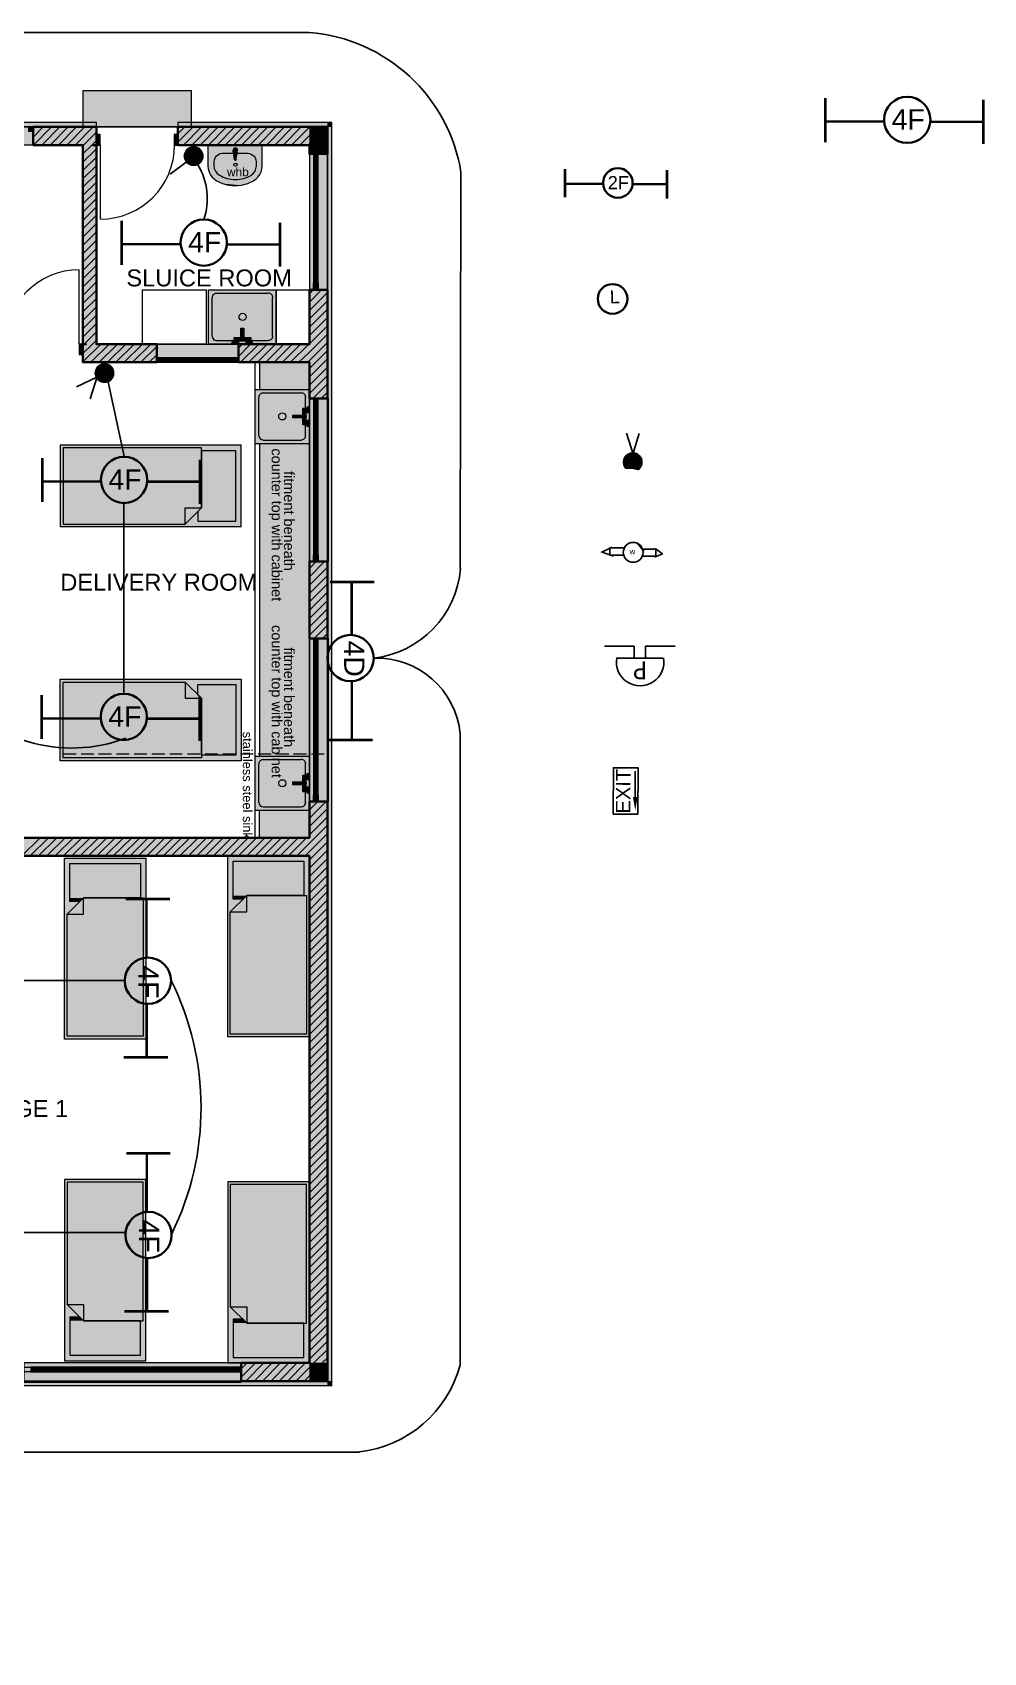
# Model space of a CAD drawing. Header units: millimetres. Extents: x 0 to 72213, y -495 to 58962.
# Drawn here: x 51200 to 72213, y 23092 to 58900 of the extents above; entities that cross this region are included whole.
import ezdxf

# ---------------------------------------------------------------- set-up
doc = ezdxf.new("R2010")
doc.units = ezdxf.units.MM
doc.header["$MEASUREMENT"] = 0
doc.layers.add('PDF_Geometry', color=7, linetype='Continuous', true_color=0xfd8379)
doc.layers.add('PDF_Solid Fills', color=7, linetype='Continuous', true_color=0xffffff)
doc.layers.add('PDF_Text', color=7, linetype='Continuous')
doc.styles.add('PDF Arial-BoldMT', font='arial.ttf')
doc.styles.add('PDF Ebrima', font='ebrima.ttf')
doc.styles.add('PDF TimesNewRomanPSMT', font='arial.ttf')

# ---------------------------------------------------------------- blocks, each defined once
blk = doc.blocks.new('4F')
at = {"layer": 'PDF_Geometry', "color": 1, "lineweight": 40}
for points in [[(0, -457), (0, 514)], [(3492, -495), (3492, 476)], [(2318, 0), (3492, -6)]]:
    blk.add_lwpolyline(points, dxfattribs=at)
at = {"layer": 'PDF_Geometry', "color": 1, "lineweight": 35}
blk.add_lwpolyline([(1295, 0), (0, 0)], dxfattribs=at)
blk.add_circle((1807, 35), 511, dxfattribs=at)
at = {"layer": 'PDF_Text', "color": 1, "insert": (1463, 46), "char_height": 448.7, "attachment_point": 4, "style": 'PDF TimesNewRomanPSMT'}
blk.add_mtext('4F', dxfattribs=at)
blk = doc.blocks.new('FF')
at = {"layer": 'PDF_Geometry', "color": 1, "lineweight": 40}
for points in [[(-2254, -286), (-2254, 337)], [(-762, 6), (0, 0)], [(0, -317), (0, 311)]]:
    blk.add_lwpolyline(points, dxfattribs=at)
at = {"layer": 'PDF_Geometry', "color": 1, "lineweight": 35}
blk.add_lwpolyline([(-1416, 6), (-2254, 6)], dxfattribs=at)
blk.add_circle((-1089, 29), 327, dxfattribs=at)
at = {"layer": 'PDF_Text', "color": 1, "insert": (-1313, 35), "char_height": 289.4, "attachment_point": 4, "style": 'PDF TimesNewRomanPSMT'}
blk.add_mtext('2F', dxfattribs=at)
blk = doc.blocks.new('L')
blk.add_line((0, 0), (0, 0))
at = {"layer": 'PDF_Geometry', "color": 1, "lineweight": 35}
blk.add_circle((0, 0), 327, dxfattribs=at)
at = {"layer": 'PDF_Text', "color": 1, "insert": (-63, 45), "char_height": 289, "attachment_point": 4, "rotation": 1.468, "style": 'PDF TimesNewRomanPSMT'}
blk.add_mtext('L', dxfattribs=at)
blk = doc.blocks.new('TT')
at = {"layer": 'PDF_Geometry', "color": 1, "lineweight": 25}
for points in [[(32, -44), (-121, 419)], [(25, -44), (159, 413)]]:
    blk.add_lwpolyline(points, dxfattribs=at)
at = {"layer": 'PDF_Solid Fills', "color": 1, "transparency": 33554559}
for points in [[(0, 0), (83, -6), (-38, -6)], [(38, 0), (0, 0), (83, -6)], [(-197, -178), (241, -222), (-203, -222)], [(241, -222), (-203, -222), (241, -260)], [(-203, -222), (241, -260), (-197, -260)], [(-190, -140), (241, -178), (-197, -178)], [(241, -178), (-197, -178), (241, -222)], [(241, -260), (-197, -260), (229, -298)], [(-197, -260), (229, -298), (-190, -298)], [(-171, -102), (229, -140), (-190, -140)], [(229, -140), (-190, -140), (241, -178)], [(229, -298), (-190, -298), (210, -337)], [(-190, -298), (210, -337), (-171, -337)], [(-146, -70), (210, -102), (-171, -102)], [(210, -102), (-171, -102), (229, -140)], [(210, -337), (-171, -337), (184, -368)], [(-171, -337), (184, -368), (-146, -368)], [(184, -368), (-171, -337), (152, -400)], [(-114, -44), (184, -70), (-146, -70)], [(184, -70), (-146, -70), (210, -102)], [(-76, -19), (152, -44), (-114, -44)], [(152, -44), (-114, -44), (184, -70)], [(-38, -6), (121, -19), (-76, -19)], [(121, -19), (-76, -19), (152, -44)], [(83, -6), (-38, -6), (121, -19)]]:
    blk.add_solid(points, dxfattribs=at)
blk = doc.blocks.new('NJIA')
at = {"layer": 'PDF_Geometry', "color": 1, "lineweight": 25}
for points in [[(-708, 10), (-435, -86)], [(-695, 3), (-460, 111)], [(-206, -60), (-518, -60), (-518, 98), (-219, 98)], [(92, 213), (232, 35), (232, 67), (498, 67), (498, -86), (200, -86)], [(486, 86), (645, -35), (473, -105)], [(498, -86), (498, 54)]]:
    blk.add_lwpolyline(points, dxfattribs=at)
blk.add_circle((0, 0), 219, dxfattribs=at)
at = {"layer": 'PDF_Text', "color": 1, "insert": (-78, 16), "char_height": 122, "attachment_point": 4, "style": 'PDF TimesNewRomanPSMT'}
blk.add_mtext('w', dxfattribs=at)
blk = doc.blocks.new('PP')
at = {"layer": 'PDF_Geometry', "color": 1, "lineweight": 25}
for points in [[(0, -260), (0, 0), (-654, 0)], [(254, -260), (254, 0), (908, 0)], [(635, -260), (-387, -260)]]:
    blk.add_lwpolyline(points, dxfattribs=at)
blk.add_arc((132, -351), 524, 169.6234, 10.3766, dxfattribs=at)
at = {"layer": 'PDF_Text', "color": 1, "insert": (287, -531), "char_height": 400, "attachment_point": 4, "rotation": 180, "style": 'PDF Ebrima'}
blk.add_mtext('P', dxfattribs=at)
blk = doc.blocks.new('EXIT')
at = {"layer": 'PDF_Geometry', "color": 1, "lineweight": 25}
blk.add_lwpolyline([(-6, -1022), (0, 0), (546, 0), (540, -1022)], close=True, dxfattribs=at)
at = {"layer": 'PDF_Geometry', "color": 3, "lineweight": 25}
blk.add_lwpolyline([(483, -648), (483, -76)], dxfattribs=at)
at = {"layer": 'PDF_Solid Fills', "color": 3, "transparency": 33554559}
blk.add_solid([(533, -648), (483, -946), (432, -648)], dxfattribs=at)
at = {"layer": 'PDF_Text', "color": 3, "insert": (213, -1013), "char_height": 319, "attachment_point": 4, "rotation": 89.6373, "style": 'PDF TimesNewRomanPSMT'}
blk.add_mtext('EXIT', dxfattribs=at)

msp = doc.modelspace()

# ---------------------------------------------------------------- linework, layer by layer
at = {"layer": 'PDF_Geometry', "color": 1, "lineweight": 25}
for points in [[(57312, 58899), (33766, 58899)], [(54714, 56124), (54245, 55769)], [(60664, 55807), (60652, 47050)], [(52625, 51279), (52175, 51070)], [(52625, 51266), (52473, 50803)], [(52860, 51241), (53235, 49501)], [(53222, 48523), (53222, 44288)], [(47114, 37945), (53267, 37945)], [(47025, 32376), (53267, 32376)], [(58423, 27524), (46231, 27524)]]:
    msp.add_lwpolyline(points, dxfattribs=at)
at = {"layer": 'PDF_Geometry', "color": 123, "lineweight": 18, "true_color": 0x70cdbd}
for points in [[(52314, 57610), (52314, 56810), (54714, 56810), (54714, 57610)], [(7192, 56810), (7192, 29093), (18990, 29093), (18990, 23092), (27791, 23092), (27791, 29093), (57718, 29093), (57718, 56810)]]:
    msp.add_lwpolyline(points, close=True, dxfattribs=at)
at = {"layer": 'PDF_Geometry', "color": 251, "lineweight": 18, "true_color": 0x696969}
for points in [[(7192, 56911), (7091, 56911), (7091, 44205), (7192, 44205), (7192, 56810), (52613, 56810), (52613, 56911)], [(57718, 28998), (57813, 28998), (57813, 56810), (57813, 56911), (54416, 56911), (54416, 56810), (57718, 56810), (57718, 29093), (27302, 29093), (27302, 28998)]]:
    msp.add_lwpolyline(points, close=True, dxfattribs=at)
at = {"layer": 'PDF_Geometry', "color": 7, "lineweight": 13}
for points in [[(51216, 56410), (50009, 56410), (50009, 56715), (50009, 56810), (50009, 56715), (50111, 56715), (50111, 56810), (50009, 56810), (51216, 56810), (51114, 56810), (51114, 56715), (51216, 56715), (51216, 56810), (51216, 56715)], [(57318, 56213), (57318, 53210), (57413, 53210), (57515, 53210), (57413, 53210), (57413, 53362), (57515, 53362), (57515, 53210), (57718, 53210), (57718, 56213), (57515, 56213), (57413, 56213)], [(57413, 56213), (57413, 56061), (57515, 56061), (57515, 56213)], [(57413, 55210), (57413, 55038), (57515, 55038), (57515, 55210), (57515, 55388), (57413, 55388)], [(57413, 54213), (57413, 54073), (57515, 54073), (57515, 54213), (57515, 54346), (57413, 54346)], [(55038, 52009), (53635, 52009), (53635, 53210), (55038, 53210)], [(56588, 53210), (57318, 53210), (57318, 52009), (56588, 52009)], [(53946, 52009), (55749, 52009), (55749, 51711), (55749, 51609), (55749, 51711), (55546, 51711), (55546, 51609), (55749, 51609), (53946, 51609), (54149, 51609), (54149, 51711), (53946, 51711), (53946, 51609), (53946, 51711)], [(54899, 51711), (54797, 51711), (54797, 51609), (54899, 51609)], [(57318, 50809), (57318, 47209), (57413, 47209), (57515, 47209), (57413, 47209), (57413, 47355), (57515, 47355), (57515, 47209), (57718, 47209), (57718, 50809), (57515, 50809), (57413, 50809)], [(57413, 50809), (57413, 50657), (57515, 50657), (57515, 50809)], [(57413, 49609), (57413, 49431), (57515, 49431), (57515, 49609), (57515, 49781), (57413, 49781)], [(57413, 48409), (57413, 48282), (57515, 48282), (57515, 48409), (57515, 48530), (57413, 48530)], [(57318, 45507), (57318, 41900), (57413, 41900), (57515, 41900), (57413, 41900), (57413, 42053), (57515, 42053), (57515, 41900), (57718, 41900), (57718, 45507), (57515, 45507), (57413, 45507)], [(57413, 45507), (57413, 45355), (57515, 45355), (57515, 45507)], [(57413, 44307), (57413, 44129), (57515, 44129), (57515, 44307), (57515, 44479), (57413, 44479)], [(57413, 43107), (57413, 42980), (57515, 42980), (57515, 43107), (57515, 43228), (57413, 43228)], [(55813, 29499), (51012, 29499), (51012, 29398), (51012, 29296), (51012, 29398), (51165, 29398), (51165, 29296), (51012, 29296), (51012, 29093), (55813, 29093), (55813, 29296), (55813, 29398)], [(52613, 29398), (52486, 29398), (52486, 29296), (52613, 29296), (52740, 29296), (52740, 29398)], [(54213, 29398), (54041, 29398), (54041, 29296), (54213, 29296), (54391, 29296), (54391, 29398)], [(55813, 29398), (55667, 29398), (55667, 29296), (55813, 29296)]]:
    msp.add_lwpolyline(points, close=True, dxfattribs=at)
at = {"layer": 'PDF_Geometry', "color": 7, "lineweight": 35}
for points in [[(52613, 56810), (52536, 56810), (52613, 56810), (52613, 56645), (52613, 56810), (51216, 56810), (51216, 56715), (51216, 56410), (52314, 56410), (52314, 52009), (52384, 52009), (52314, 52009), (52384, 52009)], [(52613, 56410), (52613, 56645), (52613, 56410), (52613, 56645), (52613, 56810), (52536, 56810)], [(57718, 56213), (57718, 56810), (57318, 56810), (54416, 56810), (54416, 56645), (54416, 56810), (54486, 56810), (54416, 56810)], [(54486, 56410), (54416, 56410), (54416, 56645), (54416, 56810), (54486, 56810)], [(57718, 56315), (57718, 56213), (57515, 56213), (57413, 56213), (57318, 56213), (57318, 56410), (54416, 56410), (54416, 56645), (54416, 56410), (54486, 56410), (54416, 56410)], [(52314, 51609), (52384, 51609), (52314, 51609), (52314, 51781), (52314, 51609), (53946, 51609), (53946, 51711), (53946, 52009), (52613, 52009), (52613, 56410), (52536, 56410), (52613, 56410), (52536, 56410)], [(57718, 53108), (57718, 53210), (57515, 53210), (57413, 53210), (57318, 53210), (57318, 52009), (55749, 52009), (55749, 51711), (55749, 51609), (57318, 51609), (57318, 50809), (57413, 50809), (57515, 50809), (57718, 50809), (57718, 50911)], [(57718, 50809), (57718, 53210)], [(52314, 52009), (52314, 51781), (52314, 52009), (52314, 51781), (52314, 51609), (52384, 51609)], [(57718, 47107), (57718, 47209), (57515, 47209), (57413, 47209), (57318, 47209), (57318, 45507), (57413, 45507), (57515, 45507), (57718, 45507), (57718, 45602)], [(57718, 45507), (57718, 47209)], [(57718, 41805), (57718, 41900), (57515, 41900), (57413, 41900), (57318, 41900), (57318, 41100), (49012, 41100), (49012, 41500), (48784, 41500), (49012, 41500), (49012, 41431), (49012, 41500)], [(55813, 29093), (57318, 29093), (57718, 29093), (57718, 41900)], [(45310, 40700), (45387, 40700), (45310, 40700), (45310, 40935), (45310, 40700), (57318, 40700), (57318, 29499), (55813, 29499), (55813, 29398), (55813, 29296), (55813, 29093), (55915, 29093)]]:
    msp.add_lwpolyline(points, dxfattribs=at)
at = {"layer": 'PDF_Geometry', "lineweight": 9}
for points in [[(51216, 56581), (51438, 56810)], [(51216, 56765), (51254, 56810)], [(51222, 56410), (51622, 56810)], [(51406, 56410), (51806, 56810)], [(51590, 56410), (51990, 56810)], [(51774, 56410), (52175, 56810)], [(51959, 56410), (52359, 56810)], [(52143, 56410), (52543, 56810)], [(52314, 56397), (52327, 56410), (52613, 56696)], [(54416, 56473), (54753, 56810)], [(54416, 56658), (54568, 56810)], [(54537, 56410), (54937, 56810)], [(54721, 56410), (55121, 56810)], [(54905, 56410), (55305, 56810)], [(55089, 56410), (55489, 56810)], [(55273, 56410), (55673, 56810)], [(55457, 56410), (55857, 56810)], [(55642, 56410), (56042, 56810)], [(55819, 56410), (56219, 56810)], [(56003, 56410), (56404, 56810)], [(56188, 56410), (56588, 56810)], [(56372, 56410), (56772, 56810)], [(56556, 56410), (56956, 56810)], [(56740, 56410), (57140, 56810)], [(57324, 56810), (57318, 56804), (56924, 56410)], [(57508, 56810), (57318, 56619), (57108, 56410)], [(57693, 56810), (57318, 56435), (57292, 56410)], [(57318, 56251), (57477, 56410), (57718, 56651)], [(52314, 56213), (52511, 56410), (52613, 56511)], [(52314, 56029), (52613, 56327)], [(57464, 56213), (57661, 56410), (57718, 56467)], [(57648, 56213), (57718, 56283)], [(52314, 55845), (52613, 56143)], [(52314, 55661), (52613, 55959)], [(52314, 55476), (52613, 55775)], [(52314, 55292), (52613, 55591)], [(52314, 55108), (52613, 55407)], [(52314, 54924), (52613, 55229)], [(52314, 54740), (52613, 55045)], [(52314, 54556), (52613, 54860)], [(52314, 54372), (52613, 54676)], [(52314, 54187), (52613, 54492)], [(52314, 54003), (52613, 54308)], [(52314, 53819), (52613, 54124)], [(52314, 53635), (52613, 53940)], [(52314, 53451), (52613, 53756)], [(52314, 53267), (52613, 53571)], [(52314, 53089), (52613, 53387)], [(52314, 52905), (52613, 53203)], [(52314, 52721), (52613, 53019)], [(57318, 52936), (57585, 53210)], [(57318, 53121), (57400, 53210)], [(57318, 52752), (57718, 53152)], [(52314, 52536), (52613, 52835)], [(52314, 52352), (52613, 52651)], [(57318, 52568), (57718, 52968)], [(57318, 52384), (57718, 52784)], [(52314, 52168), (52613, 52467)], [(52314, 51984), (52340, 52009), (52613, 52282)], [(57318, 52200), (57718, 52600)], [(57318, 52016), (57718, 52416)], [(52314, 51800), (52524, 52009), (52613, 52098)], [(52314, 51616), (52708, 52009)], [(52492, 51609), (52892, 52009)], [(52676, 51609), (53076, 52009)], [(52860, 51609), (53260, 52009)], [(53044, 51609), (53444, 52009)], [(53229, 51609), (53629, 52009)], [(53413, 51609), (53813, 52009)], [(53597, 51609), (53946, 51959)], [(55749, 51736), (56016, 52009)], [(55749, 51921), (55832, 52009)], [(55800, 51609), (56200, 52009)], [(55984, 51609), (56384, 52009)], [(56169, 51609), (56569, 52009)], [(56353, 51609), (56753, 52009)], [(56537, 51609), (56937, 52009)], [(56721, 51609), (57121, 52009)], [(56905, 51609), (57305, 52009)], [(57089, 51609), (57318, 51832), (57718, 52232)], [(57273, 51609), (57318, 51647), (57718, 52048)], [(53781, 51609), (53946, 51774)], [(57318, 51470), (57718, 51870)], [(57318, 51286), (57718, 51686)], [(57318, 51101), (57718, 51501)], [(57318, 50917), (57718, 51317)], [(57394, 50809), (57718, 51133)], [(57578, 50809), (57718, 50949)], [(57318, 46866), (57654, 47209)], [(57318, 47050), (57470, 47209)], [(57318, 46682), (57718, 47082)], [(57318, 46498), (57718, 46898)], [(57318, 46314), (57718, 46714)], [(57318, 46129), (57718, 46530)], [(57318, 45945), (57718, 46345)], [(57318, 45761), (57718, 46161)], [(57318, 45577), (57718, 45977)], [(57426, 45507), (57718, 45799)], [(57610, 45507), (57718, 45615)], [(57318, 41532), (57686, 41900)], [(57318, 41716), (57502, 41900)], [(57318, 41900), (57318, 41900)], [(57318, 41348), (57718, 41748)], [(57318, 41164), (57718, 41564)], [(57038, 40700), (57318, 40980), (57718, 41380)], [(57223, 40700), (57318, 40796), (57718, 41196)], [(50968, 40700), (51368, 41100)], [(51152, 40700), (51552, 41100)], [(51336, 40700), (51736, 41100)], [(51520, 40700), (51921, 41100)], [(51705, 40700), (52105, 41100)], [(51889, 40700), (52289, 41100)], [(52073, 40700), (52473, 41100)], [(52257, 40700), (52657, 41100)], [(52441, 40700), (52841, 41100)], [(52625, 40700), (53025, 41100)], [(52810, 40700), (53210, 41100)], [(52987, 40700), (53394, 41100)], [(53171, 40700), (53571, 41100)], [(53356, 40700), (53756, 41100)], [(53540, 40700), (53940, 41100)], [(53724, 40700), (54124, 41100)], [(53908, 40700), (54308, 41100)], [(54092, 40700), (54492, 41100)], [(54276, 40700), (54676, 41100)], [(54460, 40700), (54860, 41100)], [(54645, 40700), (55045, 41100)], [(54829, 40700), (55229, 41100)], [(55013, 40700), (55413, 41100)], [(55197, 40700), (55597, 41100)], [(55381, 40700), (55781, 41100)], [(55565, 40700), (55965, 41100)], [(55749, 40700), (56150, 41100)], [(55934, 40700), (56334, 41100)], [(56118, 40700), (56518, 41100)], [(56302, 40700), (56702, 41100)], [(56486, 40700), (56886, 41100)], [(56670, 40700), (57070, 41100)], [(56854, 40700), (57254, 41100)], [(57318, 40611), (57718, 41011)], [(57318, 40427), (57718, 40827)], [(57318, 40243), (57718, 40643)], [(57318, 40059), (57718, 40459)], [(57318, 39875), (57718, 40275)], [(57318, 39691), (57718, 40091)], [(57318, 39507), (57718, 39913)], [(57318, 39322), (57718, 39729)], [(57318, 39145), (57718, 39545)], [(57318, 38961), (57718, 39361)], [(57318, 38776), (57718, 39176)], [(57318, 38592), (57718, 38992)], [(57318, 38408), (57718, 38808)], [(57318, 38224), (57718, 38624)], [(57318, 38040), (57718, 38440)], [(57318, 37856), (57718, 38256)], [(57318, 37671), (57718, 38072)], [(57318, 37487), (57718, 37887)], [(57318, 37303), (57718, 37703)], [(57318, 37119), (57718, 37519)], [(57318, 36935), (57718, 37335)], [(57318, 36751), (57718, 37151)], [(57318, 36567), (57718, 36967)], [(57318, 36382), (57718, 36783)], [(57318, 36198), (57718, 36598)], [(57318, 36014), (57718, 36414)], [(57318, 35830), (57718, 36230)], [(57318, 35646), (57718, 36046)], [(57318, 35462), (57718, 35862)], [(57318, 35278), (57718, 35678)], [(57318, 35093), (57718, 35493)], [(57318, 34909), (57718, 35309)], [(57318, 34725), (57718, 35125)], [(57318, 34541), (57718, 34941)], [(57318, 34357), (57718, 34757)], [(57318, 34173), (57718, 34573)], [(57318, 33989), (57718, 34389)], [(57318, 33804), (57718, 34204)], [(57318, 33620), (57718, 34020)], [(57318, 33436), (57718, 33843)], [(57318, 33252), (57718, 33658)], [(57318, 33074), (57718, 33474)], [(57318, 32890), (57718, 33290)], [(57318, 32706), (57718, 33106)], [(57318, 32522), (57718, 32922)], [(57318, 32338), (57718, 32738)], [(57318, 32153), (57718, 32554)], [(57318, 31969), (57718, 32369)], [(57318, 31785), (57718, 32185)], [(57318, 31601), (57718, 32001)], [(57318, 31417), (57718, 31817)], [(57318, 31233), (57718, 31633)], [(57318, 31049), (57718, 31449)], [(57318, 30864), (57718, 31264)], [(57318, 30680), (57718, 31080)], [(57318, 30496), (57718, 30896)], [(57318, 30312), (57718, 30712)], [(57318, 30128), (57718, 30528)], [(57318, 29944), (57718, 30344)], [(57318, 29760), (57718, 30160)], [(57718, 29791), (57419, 29499), (57369, 29442), (57318, 29391), (57019, 29093)], [(57318, 29575), (57718, 29975)], [(55813, 29182), (56130, 29499)], [(55813, 29366), (55946, 29499)], [(55915, 29093), (56315, 29499)], [(56099, 29093), (56499, 29499)], [(56283, 29093), (56683, 29499)], [(56467, 29093), (56867, 29499)], [(56651, 29093), (57051, 29499)], [(56835, 29093), (57235, 29499)], [(57718, 29607), (57604, 29499), (57458, 29353), (57318, 29207), (57204, 29093)], [(57718, 29423), (57553, 29258), (57388, 29093)], [(57718, 29239), (57642, 29169), (57572, 29093)]]:
    msp.add_lwpolyline(points, dxfattribs=at)
at = {"layer": 'PDF_Geometry', "color": 30, "lineweight": 20, "true_color": 0xff6600}
for points in [[(52613, 56410), (52695, 56410), (52695, 56645), (52613, 56645)], [(54416, 56645), (54333, 56645), (54333, 56410), (54416, 56410)], [(52314, 52009), (52232, 52009), (52232, 51781), (52314, 51781)]]:
    msp.add_lwpolyline(points, close=True, dxfattribs=at)
at = {"layer": 'PDF_Geometry', "color": 30, "lineweight": 18, "true_color": 0xff6600}
for points in [[(52695, 56410), (52695, 54772)], [(52232, 52009), (52232, 53648)]]:
    msp.add_lwpolyline(points, dxfattribs=at)
at = {"layer": 'PDF_Geometry', "color": 39, "lineweight": 13, "true_color": 0x563838}
for points in [[(55076, 55953), (55083, 55883), (55102, 55819), (55127, 55762), (55165, 55705), (55216, 55661), (55267, 55622), (55400, 55559), (55534, 55521), (55680, 55508), (55819, 55521), (55959, 55559), (56086, 55622), (56143, 55661), (56188, 55705), (56226, 55762), (56257, 55819), (56270, 55883), (56277, 55953), (56277, 56410), (55076, 56410)], [(55089, 53210), (56588, 53210), (56588, 52009), (55089, 52009)], [(51813, 47977), (55813, 47977), (55813, 49774), (51813, 49774)], [(51876, 48034), (54575, 48034), (54937, 48396), (54937, 49717), (51876, 49717)], [(54937, 48396), (54854, 48314), (54854, 48098), (55692, 48098), (55692, 49654), (54937, 49654)], [(51813, 42802), (51813, 44606), (55813, 44606), (55813, 42802)], [(51876, 42866), (51876, 44542), (54575, 44542), (54937, 44186), (54937, 42866)], [(54937, 42923), (54937, 44186), (54854, 44263), (54854, 44485), (55692, 44485), (55692, 42923)], [(53705, 36649), (51908, 36649), (51908, 40650), (53705, 40650)], [(53584, 39773), (52327, 39773), (52244, 39691), (52028, 39691), (52028, 40535), (53584, 40535)], [(57318, 36700), (55515, 36700), (55515, 40700), (57318, 40700)], [(57197, 39824), (55934, 39824), (55857, 39742), (55635, 39742), (55635, 40580), (57197, 40580)], [(53648, 36713), (51965, 36713), (51965, 39411), (52327, 39773), (53648, 39773)], [(57254, 36763), (55572, 36763), (55572, 39462), (55934, 39824), (57254, 39824)], [(51908, 33550), (51908, 29544), (53705, 29544), (53705, 33550)], [(51965, 33487), (51965, 30788), (52327, 30426), (53648, 30426), (53648, 33487)], [(55515, 33500), (55515, 29499), (57318, 29499), (57318, 33500)], [(55572, 33436), (55572, 30737), (55934, 30376), (57254, 30376), (57254, 33436)], [(52327, 30426), (52244, 30509), (52028, 30509), (52028, 29664), (53584, 29664), (53584, 30426)], [(55934, 30376), (55857, 30458), (55635, 30458), (55635, 29614), (57197, 29614), (57197, 30376)]]:
    msp.add_lwpolyline(points, close=True, dxfattribs=at)
for points in [[(56029, 55743), (56080, 55781), (56118, 55832), (56137, 55889), (56150, 55953), (56150, 56048), (56143, 56080), (56130, 56118), (56111, 56150), (56080, 56175), (56048, 56194), (56003, 56213), (55965, 56226), (55915, 56226), (55438, 56226), (55394, 56226), (55349, 56213), (55311, 56194), (55280, 56175), (55248, 56150), (55229, 56118), (55216, 56080), (55210, 56048), (55210, 55953), (55216, 55889), (55241, 55832), (55280, 55781), (55330, 55743)], [(55629, 56296), (55635, 56213)], [(55654, 56219), (55654, 56245), (55705, 56245), (55705, 56219)], [(55718, 56213), (55730, 56296)], [(55642, 56194), (55654, 56086)], [(55699, 56086), (55711, 56194)], [(55165, 53032), (55165, 52187)], [(56410, 53127), (55267, 53127)], [(56505, 52187), (56505, 53032)], [(55807, 52162), (55807, 52365), (55870, 52365), (55870, 52263), (55870, 52238), (55870, 52162)], [(55819, 52175), (55819, 52302), (55857, 52302), (55857, 52175)], [(55267, 52092), (56410, 52092)], [(55876, 52155), (56023, 52155), (56023, 52060), (56054, 52060), (56054, 52009), (55921, 52009), (55921, 52060), (55953, 52060), (55953, 52079), (55718, 52079), (55718, 52060), (55756, 52060), (55756, 52009), (55616, 52009), (55616, 52060), (55654, 52060), (55654, 52155), (55794, 52155)], [(55718, 52079), (55654, 52079)], [(55718, 52060), (55654, 52060)], [(55953, 52079), (56023, 52079)], [(55953, 52060), (56023, 52060)], [(57318, 49806), (56118, 49806), (56118, 51006), (57318, 51006), (57318, 51609)], [(56213, 51609), (56213, 51006)], [(57134, 50930), (56296, 50930)], [(57318, 41100), (57318, 41704), (57318, 42904), (57318, 46339), (57318, 49806), (57318, 51006)], [(56194, 50828), (56194, 49990)], [(57172, 50447), (57172, 50593), (57267, 50593), (57267, 50625), (57318, 50625), (57318, 50492), (57267, 50492), (57267, 50524), (57242, 50524), (57242, 50295), (57267, 50295), (57267, 50327), (57318, 50327), (57318, 50187), (57267, 50187), (57267, 50225), (57172, 50225), (57172, 50365)], [(57235, 49990), (57235, 50828)], [(57242, 50524), (57242, 50593)], [(57267, 50524), (57267, 50593)], [(57159, 50378), (56956, 50378), (56956, 50441), (57058, 50441), (57083, 50441), (57159, 50441)], [(57153, 50390), (57019, 50390), (57019, 50428), (57153, 50428)], [(57242, 50295), (57242, 50225)], [(57267, 50295), (57267, 50225)], [(56213, 49806), (56213, 46339), (56213, 42904)], [(56296, 49889), (57134, 49889)], [(54575, 48034), (54575, 48396), (54937, 48396)], [(54575, 44542), (54575, 44186), (54937, 44186)], [(57318, 41704), (56118, 41704), (56118, 42904), (57318, 42904)], [(56194, 42726), (56194, 41881)], [(57134, 42821), (56296, 42821)], [(57235, 41881), (57235, 42726)], [(57159, 42269), (56956, 42269), (56956, 42339), (57058, 42339), (57083, 42339), (57159, 42339)], [(57153, 42281), (57019, 42281), (57019, 42326), (57153, 42326)], [(57172, 42345), (57172, 42485), (57267, 42485), (57267, 42523), (57318, 42523), (57318, 42383), (57267, 42383), (57267, 42421), (57242, 42421), (57242, 42186), (57267, 42186), (57267, 42224), (57318, 42224), (57318, 42085), (57267, 42085), (57267, 42116), (57172, 42116), (57172, 42262)], [(57242, 42421), (57242, 42485)], [(57267, 42421), (57267, 42485)], [(57242, 42186), (57242, 42116)], [(57267, 42186), (57267, 42116)], [(56213, 41100), (56213, 41704)], [(56296, 41786), (57134, 41786)], [(51965, 39411), (52327, 39411), (52327, 39773)], [(55572, 39462), (55934, 39462), (55934, 39824)], [(51965, 30788), (52327, 30788), (52327, 30426)], [(55572, 30737), (55934, 30737), (55934, 30376)]]:
    msp.add_lwpolyline(points, dxfattribs=at)
for points in [[(55733, 56301, 0.413989), (55685, 56349, 0.413989), (55637, 56301)], [(55644, 56221, 0.122849), (55650, 56202, 0.25551), (55685, 56184, 0.256099), (55720, 56203)], [(55825, 52275, 0.14689), (55822, 52262, 0.147918), (55825, 52250)], [(55862, 52250, 0.147893), (55866, 52262, 0.14689), (55862, 52275)], [(57057, 50396, 0.147893), (57069, 50392, 0.148459), (57082, 50396)], [(57057, 42287, 0.147893), (57069, 42283, 0.148459), (57082, 42287)]]:
    msp.add_lwpolyline(points, format="xyb", dxfattribs=at)
at = {"layer": 'PDF_Geometry', "color": 7, "lineweight": 0, "true_color": 0xffffff}
for points in [[(57464, 56213, 102, 102, 0), (57464, 56061, 102, 102, 0), (57464, 55388, 102, 102, 0), (57464, 55210, 102, 102, 0), (57464, 55038, 102, 102, 0), (57464, 54346, 102, 102, 0), (57464, 54213, 102, 102, 0), (57464, 54073, 102, 102, 0), (57464, 53362, 0, 0, 0)], [(57464, 50809, 102, 102, 0), (57464, 50657, 102, 102, 0), (57464, 49781, 102, 102, 0), (57464, 49609, 102, 102, 0), (57464, 49431, 102, 102, 0), (57464, 48530, 102, 102, 0), (57464, 48409, 102, 102, 0), (57464, 48282, 102, 102, 0), (57464, 47355, 0, 0, 0)], [(57464, 45507, 102, 102, 0), (57464, 45355, 102, 102, 0), (57464, 44479, 102, 102, 0), (57464, 44307, 102, 102, 0), (57464, 44129, 102, 102, 0), (57464, 43228, 102, 102, 0), (57464, 43107, 102, 102, 0), (57464, 42980, 102, 102, 0), (57464, 42053, 0, 0, 0)], [(55813, 29347, 102, 102, 0), (55667, 29347, 102, 102, 0), (54391, 29347, 102, 102, 0), (54213, 29347, 102, 102, 0), (54041, 29347, 102, 102, 0), (52740, 29347, 102, 102, 0), (52613, 29347, 102, 102, 0), (52486, 29347, 102, 102, 0), (51165, 29347, 0, 0, 0)]]:
    msp.add_lwpolyline(points, format="xyseb", dxfattribs=at)
at = {"layer": 'PDF_Geometry', "color": 7, "lineweight": 13}
for points in [[(57718, 56213), (57718, 56315)], [(57413, 56061), (57413, 55388)], [(57515, 55388), (57515, 56061)], [(57413, 55038), (57413, 54346)], [(57515, 54346), (57515, 55038)], [(57413, 54073), (57413, 53362)], [(57515, 53362), (57515, 54073)], [(57718, 53210), (57718, 53108)], [(54797, 51711), (54149, 51711)], [(54149, 51609), (54797, 51609)], [(55546, 51711), (54899, 51711)], [(54899, 51609), (55546, 51609)], [(56118, 41081), (56118, 51609)], [(57718, 50809), (57718, 50911)], [(57413, 50657), (57413, 49781)], [(57515, 49781), (57515, 50657)], [(57413, 49431), (57413, 48530)], [(57515, 48530), (57515, 49431)], [(57413, 48282), (57413, 47355)], [(57515, 47355), (57515, 48282)], [(57718, 47209), (57718, 47107)], [(57718, 45507), (57718, 45602)], [(57413, 45355), (57413, 44479)], [(57515, 44479), (57515, 45355)], [(57413, 44129), (57413, 43228)], [(57515, 43228), (57515, 44129)], [(57413, 42980), (57413, 42053)], [(57515, 42053), (57515, 42980)], [(57718, 41900), (57718, 41805)], [(52486, 29398), (51165, 29398)], [(54041, 29398), (52740, 29398)], [(55667, 29398), (54391, 29398)], [(51165, 29296), (52486, 29296)], [(52740, 29296), (54041, 29296)], [(54391, 29296), (55667, 29296)], [(55813, 29093), (55915, 29093)]]:
    msp.add_lwpolyline(points, dxfattribs=at)
at = {"layer": 'PDF_Geometry', "color": 1, "lineweight": 40}
for points in [[(53178, 53762), (53178, 54734)], [(56670, 53724), (56670, 54695)], [(55495, 54219), (56670, 54213)], [(51419, 48523), (51419, 49489)], [(54905, 48479), (54905, 49450)], [(53737, 48974), (54905, 48974)], [(58753, 46752), (57781, 46752)], [(58258, 45577), (58258, 46752)], [(51406, 43285), (51406, 44250)], [(54899, 43240), (54899, 44212)], [(53724, 43736), (54899, 43736)], [(58715, 43259), (57743, 43259)], [(53267, 39748), (54238, 39748)], [(53718, 37430), (53718, 36255)], [(53222, 36255), (54194, 36255)], [(53279, 34128), (54245, 34128)], [(53730, 31811), (53730, 30636)], [(53235, 30636), (54206, 30636)]]:
    msp.add_lwpolyline(points, dxfattribs=at)
at = {"layer": 'PDF_Geometry', "color": 1, "lineweight": 35}
for points in [[(54473, 54219), (53178, 54219)], [(52714, 48974), (51419, 48974)], [(58258, 44555), (58258, 43259)], [(52702, 43736), (51406, 43736)], [(53718, 38453), (53718, 39748)], [(53730, 32833), (53730, 34128)]]:
    msp.add_lwpolyline(points, dxfattribs=at)
at = {"layer": 'PDF_Geometry', "color": 7, "lineweight": 0, "true_color": 0xffffff, "const_width": 102}
msp.add_lwpolyline([(55546, 51660), (54899, 51660), (54797, 51660), (54149, 51660)], dxfattribs=at)
at = {"layer": 'PDF_Geometry', "color": 251, "lineweight": 18, "true_color": 0x696969}
for points in [[(57718, 50809), (57718, 47209)], [(57743, 47209), (57743, 50809)], [(57718, 45507), (57718, 41900)], [(57743, 41900), (57743, 45507)], [(55813, 29093), (51012, 29093)], [(51012, 29067), (55813, 29067)]]:
    msp.add_lwpolyline(points, dxfattribs=at)
at = {"layer": 'PDF_Geometry', "color": 1, "lineweight": 25}
for points in [[(60652, 43392, 0.395522), (58743, 45071, 0.35713), (60657, 47054)], [(60652, 43386), (60652, 29448, -0.307304), (58422, 27529)]]:
    msp.add_lwpolyline(points, format="xyb", dxfattribs=at)
at = {"layer": 'PDF_Geometry', "color": 23, "lineweight": 13, "true_color": 0xbf8080}
for points in [[(51882, 42955), (52168, 42955)], [(52276, 42955), (52556, 42955)], [(52663, 42955), (52949, 42955)], [(53057, 42955), (53337, 42955)], [(53451, 42955), (53730, 42955)], [(53838, 42955), (54124, 42955)], [(54232, 42955), (54511, 42955)], [(54626, 42955), (54905, 42955)], [(55013, 42955), (55299, 42955)], [(55407, 42955), (55686, 42955)], [(55794, 42955), (56080, 42955)], [(56188, 42955), (56473, 42955)], [(56581, 42955), (56861, 42955)], [(56969, 42955), (57254, 42955)], [(57362, 42955), (57642, 42955)]]:
    msp.add_lwpolyline(points, dxfattribs=at)
at = {"layer": 'PDF_Geometry', "color": 39, "lineweight": 13, "true_color": 0x563838}
for centre, radius in [((55685, 55977), 34.9), ((55844, 52612), 79.4), ((55844, 52135), 47.6), ((56720, 50414), 79.4), ((57203, 50414), 47.6), ((56720, 42305), 79.4), ((57203, 42305), 47.6)]:
    msp.add_circle(centre, radius, dxfattribs=at)
at = {"layer": 'PDF_Geometry', "color": 1, "lineweight": 35}
for centre in [(54984, 54254), (53225, 49009), (58229, 45072), (53219, 43771), (53752, 37941), (53765, 32322)]:
    msp.add_circle(centre, 511, dxfattribs=at)
at = {"layer": 'PDF_Geometry', "color": 1, "lineweight": 25}
for centre, radius, start, end in [((57023, 55219), 3692, 9.1515, 85.4462), ((53645, 55232), 1419, 340.7239, 31.3884), ((52066, 46446), 3362, 216.3757, 290.907), ((48611, 35136), 6315, 333.7921, 26.4496)]:
    msp.add_arc(centre, radius, start, end, dxfattribs=at)
at = {"layer": 'PDF_Geometry', "color": 30, "lineweight": 18, "true_color": 0xff6600}
for centre, start, end in [((52701, 56415), 270, 360), ((52235, 52013), 90, 180)]:
    msp.add_arc(centre, 1641, start, end, dxfattribs=at)
at = {"layer": 'PDF_Geometry', "color": 39, "lineweight": 13, "true_color": 0x563838}
for centre, radius, start, end in [((55685, 56225), 28.6, 180.0605, 269.9395), ((55683, 56223), 28.6, 270.0664, 359.9336), ((55683, 56223), 41.3, 326.8591, 354.8179), ((55683, 56096), 22.2, 187.1058, 270.016), ((55685, 56098), 22.2, 269.9724, 352.9138), ((55685, 56358), 708, 240.3479, 269.9341), ((55683, 56356), 708, 270.0728, 299.6508), ((55270, 53035), 98.4, 89.9798, 180.0202), ((56415, 53037), 98.4, 359.9451, 90.0549), ((55270, 52190), 98.4, 180.0222, 269.9778), ((55837, 52135), 47.6, 132.0285, 147.7712), ((55844, 52135), 47.6, 32.7556, 47.4448), ((56415, 52193), 98.4, 269.9836, 0.0164), ((56301, 50834), 98.4, 89.9836, 180.0164), ((57139, 50834), 98.4, 359.9451, 90.0549), ((57067, 50412), 22.2, 90.0248, 123.6752), ((57069, 50414), 22.2, 56.3707, 90.1484), ((57203, 50408), 54, 123.4592, 137.3399), ((57200, 50412), 47.6, 222.1213, 237.0621), ((56299, 49993), 98.4, 180.0222, 269.9778), ((57139, 49995), 98.4, 269.9836, 0.0164), ((56299, 42729), 98.4, 89.9798, 180.0163), ((57139, 42731), 98.4, 359.9451, 90.0549), ((57069, 42305), 22.2, 90.0332, 123.6837), ((57067, 42304), 22.2, 56.362, 90.1447), ((57200, 42304), 53.9, 123.4533, 137.3504), ((57200, 42304), 47.6, 222.1213, 237.0621), ((56299, 41885), 98.4, 180.0222, 269.9778), ((57139, 41886), 98.4, 269.9836, 0.0164)]:
    msp.add_arc(centre, radius, start, end, dxfattribs=at)
at = {"layer": 'PDF_Solid Fills', "transparency": 33554559}
for points in [[(52314, 57610), (52314, 56810), (54714, 57610)], [(52314, 56810), (54714, 57610), (54714, 56810)], [(7192, 56810), (52613, 56810), (7192, 56911)], [(52613, 56810), (7192, 56911), (52613, 56911)], [(50009, 56810), (50009, 56410), (51216, 56810)], [(50009, 56410), (51216, 56810), (51216, 56410)], [(51216, 56810), (51216, 56715), (51114, 56810)], [(51216, 56715), (51114, 56810), (51114, 56715)], [(51216, 56810), (51216, 56410), (52613, 56810)], [(51216, 56410), (52613, 56810), (52613, 56410)], [(52613, 56410), (52613, 56645), (52695, 56410)], [(52613, 56645), (52695, 56410), (52695, 56645)], [(54416, 56645), (54416, 56410), (54333, 56645)], [(54416, 56410), (54333, 56645), (54333, 56410)], [(57718, 56911), (54416, 56911), (57718, 56810)], [(54416, 56911), (57718, 56810), (54416, 56810)], [(54416, 56810), (54416, 56410), (57318, 56810)], [(54416, 56410), (57318, 56810), (57318, 56410)], [(57318, 56410), (57718, 56810), (57718, 56410)], [(57318, 56410), (57318, 56810), (57718, 56810)], [(57718, 56911), (57813, 56911), (57718, 56810)], [(57813, 56911), (57718, 56810), (57813, 56810)], [(57813, 29093), (57813, 56810), (57718, 29093)], [(57813, 56810), (57718, 29093), (57718, 56810)], [(52314, 56410), (52314, 52009), (52613, 56410)], [(52314, 52009), (52613, 56410), (52613, 52009)], [(56277, 56410), (55076, 56410), (56277, 55953)], [(55076, 56410), (56277, 55953), (55076, 55953)], [(55642, 56334), (55730, 56296), (55629, 56296)], [(55730, 56296), (55629, 56296), (55718, 56213)], [(55629, 56296), (55718, 56213), (55635, 56213)], [(55680, 56346), (55711, 56334), (55642, 56334)], [(55711, 56334), (55642, 56334), (55730, 56296)], [(57318, 56410), (57318, 56213), (57718, 56410)], [(57318, 56213), (57718, 56410), (57718, 56213)], [(56277, 55953), (55076, 55953), (56270, 55883)], [(55076, 55953), (56270, 55883), (55083, 55883)], [(56270, 55883), (55083, 55883), (56257, 55819)], [(55083, 55883), (56257, 55819), (55102, 55819)], [(55718, 56213), (55635, 56213), (55711, 56194)], [(55635, 56213), (55711, 56194), (55642, 56194)], [(55711, 56194), (55642, 56194), (55699, 56086)], [(55642, 56194), (55699, 56086), (55654, 56086)], [(55654, 56086), (55661, 56073), (55692, 56073)], [(55654, 56086), (55699, 56086), (55692, 56073)], [(55661, 56073), (55692, 56073), (55680, 56067)], [(57718, 56213), (57318, 56213), (57718, 53210)], [(57318, 56213), (57718, 53210), (57318, 53210)], [(56257, 55819), (55102, 55819), (56226, 55762)], [(55102, 55819), (56226, 55762), (55127, 55762)], [(56226, 55762), (55127, 55762), (56188, 55705)], [(55127, 55762), (56188, 55705), (55165, 55705)], [(56188, 55705), (55165, 55705), (56143, 55661)], [(55165, 55705), (56143, 55661), (55216, 55661)], [(56143, 55661), (55216, 55661), (56086, 55622)], [(55216, 55661), (56086, 55622), (55267, 55622)], [(56086, 55622), (55267, 55622), (55959, 55559)], [(55267, 55622), (55959, 55559), (55400, 55559)], [(55400, 55559), (55534, 55521), (55819, 55521)], [(55400, 55559), (55959, 55559), (55819, 55521)], [(55534, 55521), (55819, 55521), (55680, 55508)], [(57515, 53210), (57413, 53210), (57515, 53362)], [(57413, 53210), (57515, 53362), (57413, 53362)], [(55089, 53210), (55089, 52009), (56588, 53210)], [(55089, 52009), (56588, 53210), (56588, 52009)], [(57318, 50809), (57718, 50809), (57318, 53210)], [(57718, 50809), (57318, 53210), (57718, 53210)], [(55870, 52365), (55807, 52365), (55870, 52263)], [(55807, 52365), (55870, 52263), (55807, 52263)], [(52314, 52009), (52314, 51781), (52232, 52009)], [(52314, 51781), (52232, 52009), (52232, 51781)], [(52314, 52009), (52314, 51609), (53946, 52009)], [(52314, 51609), (53946, 52009), (53946, 51609)], [(55749, 51609), (55749, 52009), (53946, 51609)], [(55749, 52009), (53946, 51609), (53946, 52009)], [(55756, 52060), (55616, 52060), (55756, 52009)], [(55616, 52060), (55756, 52009), (55616, 52009)], [(56023, 52155), (55654, 52155), (56023, 52079)], [(55654, 52155), (56023, 52079), (55654, 52079)], [(55718, 52079), (55654, 52079), (55718, 52060)], [(55654, 52079), (55718, 52060), (55654, 52060)], [(55749, 51609), (57318, 51609), (55749, 52009)], [(57318, 51609), (55749, 52009), (57318, 52009)], [(55807, 52162), (55876, 52155), (55794, 52155)], [(55870, 52263), (55807, 52263), (55870, 52238)], [(55807, 52263), (55870, 52238), (55807, 52238)], [(55870, 52238), (55807, 52238), (55870, 52162)], [(55807, 52238), (55870, 52162), (55807, 52162)], [(55870, 52162), (55807, 52162), (55876, 52155)], [(56054, 52060), (55921, 52060), (56054, 52009)], [(55921, 52060), (56054, 52009), (55921, 52009)], [(56023, 52079), (55953, 52079), (56023, 52060)], [(55953, 52079), (56023, 52060), (55953, 52060)], [(53946, 51609), (53946, 51711), (54149, 51609)], [(53946, 51711), (54149, 51609), (54149, 51711)], [(55749, 51711), (55749, 51609), (55546, 51711)], [(55749, 51609), (55546, 51711), (55546, 51609)], [(56213, 51609), (57318, 51609), (56213, 51006)], [(57318, 51609), (56213, 51006), (57318, 51006)], [(56118, 49806), (57318, 49806), (56118, 51006)], [(57318, 49806), (56118, 51006), (57318, 51006)], [(57318, 50593), (57172, 50593), (57318, 50524)], [(57172, 50593), (57318, 50524), (57172, 50524)], [(57242, 50524), (57172, 50524), (57242, 50447)], [(57172, 50524), (57242, 50447), (57172, 50447)], [(57318, 50625), (57267, 50625), (57318, 50593)], [(57267, 50625), (57318, 50593), (57267, 50593)], [(57318, 50524), (57267, 50524), (57318, 50492)], [(57267, 50524), (57318, 50492), (57267, 50492)], [(57718, 50809), (57318, 50809), (57718, 47209)], [(57318, 50809), (57718, 47209), (57318, 47209)], [(57718, 50809), (57718, 47209), (57743, 50809)], [(57718, 47209), (57743, 50809), (57743, 47209)], [(57242, 50441), (56956, 50441), (57242, 50378)], [(56956, 50441), (57242, 50378), (56956, 50378)], [(57172, 50447), (57242, 50441), (57159, 50441)], [(57242, 50378), (57159, 50378), (57242, 50365)], [(57159, 50378), (57242, 50365), (57172, 50365)], [(57242, 50447), (57172, 50447), (57242, 50441)], [(57242, 50365), (57172, 50365), (57242, 50295)], [(57172, 50365), (57242, 50295), (57172, 50295)], [(57318, 50295), (57172, 50295), (57318, 50225)], [(57172, 50295), (57318, 50225), (57172, 50225)], [(57318, 50327), (57267, 50327), (57318, 50295)], [(57267, 50327), (57318, 50295), (57267, 50295)], [(57318, 50225), (57267, 50225), (57318, 50187)], [(57267, 50225), (57318, 50187), (57267, 50187)], [(51813, 49774), (55813, 49774), (51813, 47977)], [(55813, 49774), (51813, 47977), (55813, 47977)], [(56213, 49806), (57318, 49806), (56213, 46339)], [(57318, 49806), (56213, 46339), (57318, 46339)], [(54937, 49717), (51876, 49717), (54937, 48396)], [(51876, 49717), (54937, 48396), (51876, 48396)], [(55692, 49654), (54937, 49654), (55692, 48396)], [(54937, 49654), (55692, 48396), (54937, 48396)], [(54937, 48396), (51876, 48396), (54575, 48034)], [(51876, 48396), (54575, 48034), (51876, 48034)], [(54937, 48396), (55692, 48314), (54854, 48314)], [(55692, 48396), (54937, 48396), (55692, 48314)], [(55692, 48314), (54854, 48314), (55692, 48098)], [(54854, 48314), (55692, 48098), (54854, 48098)], [(57515, 47209), (57413, 47209), (57515, 47355)], [(57413, 47209), (57515, 47355), (57413, 47355)], [(57718, 47209), (57318, 47209), (57718, 45507)], [(57318, 47209), (57718, 45507), (57318, 45507)], [(56213, 42904), (56213, 46339), (57318, 42904)], [(56213, 46339), (57318, 42904), (57318, 46339)], [(57718, 45507), (57318, 45507), (57718, 41900)], [(57318, 45507), (57718, 41900), (57318, 41900)], [(57718, 45507), (57718, 41900), (57743, 45507)], [(57718, 41900), (57743, 45507), (57743, 41900)], [(51813, 42802), (55813, 42802), (51813, 44606)], [(55813, 42802), (51813, 44606), (55813, 44606)], [(54575, 44542), (51876, 44542), (54937, 44186)], [(51876, 44542), (54937, 44186), (51876, 44186)], [(55692, 44485), (54854, 44485), (55692, 44263)], [(54854, 44485), (55692, 44263), (54854, 44263)], [(54937, 44186), (51876, 44186), (54937, 42866)], [(51876, 44186), (54937, 42866), (51876, 42866)], [(55692, 44263), (54854, 44263), (55692, 44186)], [(54854, 44263), (55692, 44186), (54937, 44186)], [(55692, 44186), (54937, 44186), (55692, 42923)], [(54937, 44186), (55692, 42923), (54937, 42923)], [(56118, 41704), (57318, 41704), (56118, 42904)], [(57318, 41704), (56118, 42904), (57318, 42904)], [(57242, 42339), (56956, 42339), (57242, 42269)], [(56956, 42339), (57242, 42269), (56956, 42269)], [(57172, 42345), (57242, 42339), (57159, 42339)], [(57242, 42269), (57159, 42269), (57242, 42262)], [(57159, 42269), (57242, 42262), (57172, 42262)], [(57318, 42485), (57172, 42485), (57318, 42421)], [(57172, 42485), (57318, 42421), (57172, 42421)], [(57242, 42421), (57172, 42421), (57242, 42345)], [(57172, 42421), (57242, 42345), (57172, 42345)], [(57242, 42345), (57172, 42345), (57242, 42339)], [(57242, 42262), (57172, 42262), (57242, 42186)], [(57172, 42262), (57242, 42186), (57172, 42186)], [(57318, 42523), (57267, 42523), (57318, 42485)], [(57267, 42523), (57318, 42485), (57267, 42485)], [(57318, 42421), (57267, 42421), (57318, 42383)], [(57267, 42421), (57318, 42383), (57267, 42383)], [(57318, 42186), (57172, 42186), (57318, 42116)], [(57172, 42186), (57318, 42116), (57172, 42116)], [(57318, 42224), (57267, 42224), (57318, 42186)], [(57267, 42224), (57318, 42186), (57267, 42186)], [(57318, 42116), (57267, 42116), (57318, 42085)], [(57267, 42116), (57318, 42085), (57267, 42085)], [(57318, 29499), (57718, 29499), (57318, 41900)], [(57718, 29499), (57318, 41900), (57718, 41900)], [(57515, 41900), (57413, 41900), (57515, 42053)], [(57413, 41900), (57515, 42053), (57413, 42053)], [(56213, 41100), (56213, 41704), (57318, 41100)], [(56213, 41704), (57318, 41100), (57318, 41704)], [(45310, 41100), (45310, 40700), (57318, 41100)], [(45310, 40700), (57318, 41100), (57318, 40700)], [(53705, 36649), (53705, 40650), (51908, 36649)], [(53705, 40650), (51908, 36649), (51908, 40650)], [(53584, 40535), (52028, 40535), (53584, 39773)], [(52028, 40535), (53584, 39773), (52028, 39773)], [(57318, 36700), (57318, 40700), (55515, 36700)], [(57318, 40700), (55515, 36700), (55515, 40700)], [(57197, 40580), (55635, 40580), (57197, 39824)], [(55635, 40580), (57197, 39824), (55635, 39824)], [(52327, 39773), (53648, 39411), (51965, 39411)], [(52327, 39773), (52028, 39773), (52244, 39691)], [(52028, 39773), (52244, 39691), (52028, 39691)], [(53648, 39773), (52327, 39773), (53648, 39411)], [(55934, 39824), (57254, 39462), (55572, 39462)], [(55934, 39824), (55635, 39824), (55857, 39742)], [(55635, 39824), (55857, 39742), (55635, 39742)], [(57254, 39824), (55934, 39824), (57254, 39462)], [(53648, 39411), (51965, 39411), (53648, 36713)], [(51965, 39411), (53648, 36713), (51965, 36713)], [(57254, 39462), (55572, 39462), (57254, 36763)], [(55572, 39462), (57254, 36763), (55572, 36763)], [(53705, 33550), (53705, 29544), (51908, 33550)], [(53705, 29544), (51908, 33550), (51908, 29544)], [(53648, 33487), (51965, 33487), (53648, 30788)], [(51965, 33487), (53648, 30788), (51965, 30788)], [(57318, 33500), (57318, 29499), (55515, 33500)], [(57318, 29499), (55515, 33500), (55515, 29499)], [(57254, 33436), (55572, 33436), (57254, 30737)], [(55572, 33436), (57254, 30737), (55572, 30737)], [(53648, 30788), (51965, 30788), (53648, 30426)], [(51965, 30788), (53648, 30426), (52327, 30426)], [(52244, 30509), (52028, 30509), (52327, 30426)], [(52028, 30509), (52327, 30426), (52028, 30426)], [(57254, 30737), (55572, 30737), (57254, 30376)], [(55572, 30737), (57254, 30376), (55934, 30376)], [(55857, 30458), (55635, 30458), (55934, 30376)], [(55635, 30458), (55934, 30376), (55635, 30376)], [(53584, 30426), (52028, 30426), (53584, 29664)], [(52028, 30426), (53584, 29664), (52028, 29664)], [(57197, 30376), (55635, 30376), (57197, 29614)], [(55635, 30376), (57197, 29614), (55635, 29614)], [(55813, 29093), (55813, 29499), (51012, 29093)], [(55813, 29499), (51012, 29093), (51012, 29499)], [(55813, 29093), (57318, 29093), (55813, 29499)], [(57318, 29093), (55813, 29499), (57318, 29499)], [(57318, 29499), (57718, 29499), (57718, 29093)], [(57318, 29499), (57718, 29093), (57318, 29093)], [(57718, 29093), (27302, 29093), (57718, 28998)], [(27302, 29093), (57718, 28998), (27302, 28998)], [(55813, 29093), (51012, 29093), (55813, 29067)], [(51012, 29093), (55813, 29067), (51012, 29067)], [(57813, 29093), (57813, 28998), (57718, 29093)], [(57813, 28998), (57718, 29093), (57718, 28998)]]:
    msp.add_solid(points, dxfattribs=at)
at = {"layer": 'PDF_Solid Fills', "color": 1, "transparency": 33554559}
for points in [[(54556, 56245), (54981, 56207), (54543, 56207)], [(54575, 56283), (54968, 56245), (54556, 56245)], [(54968, 56245), (54556, 56245), (54981, 56207)], [(54594, 56315), (54949, 56283), (54575, 56283)], [(54949, 56283), (54575, 56283), (54968, 56245)], [(54626, 56346), (54924, 56315), (54594, 56315)], [(54924, 56315), (54594, 56315), (54949, 56283)], [(54664, 56365), (54899, 56346), (54626, 56346)], [(54899, 56346), (54626, 56346), (54924, 56315)], [(54702, 56378), (54860, 56365), (54664, 56365)], [(54860, 56365), (54664, 56365), (54899, 56346)], [(54740, 56391), (54822, 56378), (54702, 56378)], [(54822, 56378), (54702, 56378), (54860, 56365)], [(54784, 56391), (54740, 56391), (54822, 56378)], [(54543, 56207), (54981, 56169), (54537, 56169)], [(54981, 56169), (54537, 56169), (54981, 56124)], [(54537, 56169), (54981, 56124), (54543, 56124)], [(54981, 56207), (54543, 56207), (54981, 56169)], [(54981, 56124), (54543, 56124), (54968, 56086)], [(54543, 56124), (54968, 56086), (54556, 56086)], [(54968, 56086), (54556, 56086), (54949, 56048)], [(54556, 56086), (54949, 56048), (54575, 56048)], [(54949, 56048), (54575, 56048), (54924, 56016)], [(54575, 56048), (54924, 56016), (54594, 56016)], [(54924, 56016), (54594, 56016), (54899, 55991)], [(54594, 56016), (54899, 55991), (54626, 55991)], [(54899, 55991), (54626, 55991), (54860, 55965)], [(54626, 55991), (54860, 55965), (54664, 55965)], [(54860, 55965), (54664, 55965), (54822, 55953)], [(54664, 55965), (54822, 55953), (54702, 55953)], [(54822, 55953), (54702, 55953), (54784, 55946)], [(54702, 55953), (54784, 55946), (54740, 55946)], [(52695, 51571), (52930, 51546), (52657, 51546)], [(52733, 51584), (52892, 51571), (52695, 51571)], [(52892, 51571), (52695, 51571), (52930, 51546)], [(52771, 51590), (52854, 51584), (52733, 51584)], [(52854, 51584), (52733, 51584), (52892, 51571)], [(52816, 51590), (52771, 51590), (52854, 51584)], [(52575, 51413), (53013, 51368), (52568, 51368)], [(53013, 51368), (52568, 51368), (53013, 51330)], [(52568, 51368), (53013, 51330), (52575, 51330)], [(52587, 51451), (53013, 51413), (52575, 51413)], [(53013, 51413), (52575, 51413), (53013, 51368)], [(53013, 51330), (52575, 51330), (53000, 51292)], [(52575, 51330), (53000, 51292), (52587, 51292)], [(52606, 51489), (53000, 51451), (52587, 51451)], [(53000, 51451), (52587, 51451), (53013, 51413)], [(53000, 51292), (52587, 51292), (52981, 51254)], [(52587, 51292), (52981, 51254), (52606, 51254)], [(52625, 51520), (52981, 51489), (52606, 51489)], [(52981, 51489), (52606, 51489), (53000, 51451)], [(52981, 51254), (52606, 51254), (52956, 51222)], [(52606, 51254), (52956, 51222), (52625, 51222)], [(52657, 51546), (52956, 51520), (52625, 51520)], [(52956, 51520), (52625, 51520), (52981, 51489)], [(52956, 51222), (52625, 51222), (52930, 51190)], [(52625, 51222), (52930, 51190), (52657, 51190)], [(52930, 51546), (52657, 51546), (52956, 51520)], [(52930, 51190), (52657, 51190), (52892, 51171)], [(52657, 51190), (52892, 51171), (52695, 51171)], [(52892, 51171), (52695, 51171), (52854, 51159)], [(52695, 51171), (52854, 51159), (52733, 51159)], [(52854, 51159), (52733, 51159), (52816, 51152)], [(52733, 51159), (52816, 51152), (52771, 51152)]]:
    msp.add_solid(points, dxfattribs=at)

# ---------------------------------------------------------------- block references
for name, p in [('4F', (68720, 56932)), ('FF', (65222, 55544)), ('L', (64017, 53010)), ('TT', (64442, 49622)), ('NJIA', (64471, 47409)), ('PP', (64493, 45333)), ('EXIT', (64035, 42648))]:
    msp.add_blockref(name, p)

# ---------------------------------------------------------------- texts
at = {"layer": 'PDF_Text', "attachment_point": 4, "style": 'PDF Arial-BoldMT'}
for s, insert, char_height in [('whb', (55498, 55815), 188.2), ('SLUICE ROOM', (53275, 53471), 373.85), ('DELIVERY ROOM', (51815, 46746), 373.85), ('STAGE 1', (49783, 35113), 373.8)]:
    msp.add_mtext(s, dxfattribs=dict(at, insert=insert, char_height=char_height))
at = {"layer": 'PDF_Text', "color": 1, "char_height": 448.7, "attachment_point": 4, "style": 'PDF TimesNewRomanPSMT'}
for insert in [(54640, 54266), (52881, 49020), (52875, 43782)]:
    msp.add_mtext('4F', dxfattribs=dict(at, insert=insert))
at = {"layer": 'PDF_Text', "attachment_point": 4, "rotation": 270, "style": 'PDF Arial-BoldMT'}
for s, insert, char_height in [('counter top with cabinet', (56565, 49706), 228.85), ('fitment beneath', (56869, 49205), 228.85), ('counter top with cabinet', (56565, 45801), 228.85), ('fitment beneath', (56869, 45306), 228.85), ('stainless steel sink', (55949, 43445), 203.42)]:
    msp.add_mtext(s, dxfattribs=dict(at, insert=insert, char_height=char_height))
at = {"layer": 'PDF_Text', "color": 1, "char_height": 448.7, "attachment_point": 4, "rotation": 270, "style": 'PDF TimesNewRomanPSMT'}
for s, insert in [('4D', (58311, 45458)), ('4F', (53764, 38283)), ('4F', (53777, 32663))]:
    msp.add_mtext(s, dxfattribs=dict(at, insert=insert))

doc.saveas('drawing.dxf')
